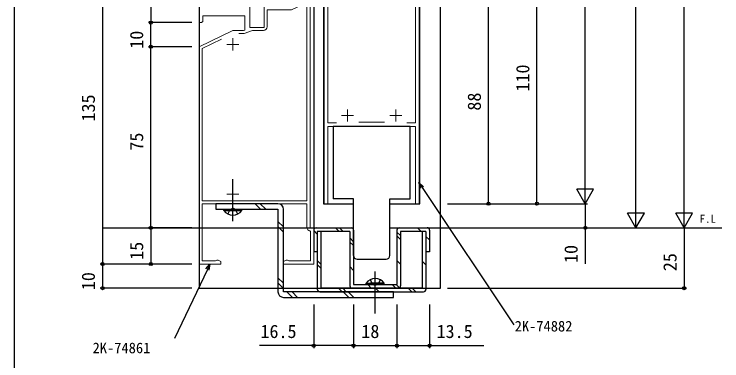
# Model space of a CAD drawing. Units: millimetres, scale not verified. Extents: x -437 to 438, y -681 to 679.
# Drawn here: x -436.7 to -143.5, y -128.5 to 15.1 of the extents above; entities that cross this region are included whole.
import ezdxf
from ezdxf.enums import TextEntityAlignment as Align

# ---------------------------------------------------------------- set-up
doc = ezdxf.new("R2010")
doc.units = ezdxf.units.MM
doc.header["$LTSCALE"] = 4
for name, color, linetype in [('0-1_USER1', 3, 'Continuous'), ('0-3_YKK_12', 2, 'Continuous'), ('0-4_YKK_13', 4, 'Continuous'), ('0-6_YKK_D', 6, 'Continuous'), ('0-7_YKK_ZWAK', 7, 'Continuous')]:
    doc.layers.add(name, color=color, linetype=linetype)
doc.layers.add('0-2_YKK_11', color=7, linetype='Continuous', lineweight=18)
doc.styles.add('ＭＳ ゴシック', font='')
doc.styles.get('ＭＳ ゴシック').set_extended_font_data('MS Gothic')

msp = doc.modelspace()

# ---------------------------------------------------------------- linework, layer by layer
at = {"layer": '0-2_YKK_11'}
for p, q in [((-346.077, 0.1), (-346.077, 5.1)), ((-343.577, 2.6), (-348.577, 2.6)), ((-293.928, -29.605), (-283.226, -29.605)), ((-346.077, -61.9), (-346.077, -56.9)), ((-343.577, -59.4), (-348.577, -59.4))]:
    msp.add_line(p, q, dxfattribs=at)
at = {"layer": '0-2_YKK_11', "color": 2}
for p, q in [((-298.577, -29.405), (-298.577, -24.405)), ((-278.577, -29.405), (-278.577, -24.405)), ((-296.077, -26.905), (-301.077, -26.905)), ((-276.077, -26.905), (-281.077, -26.905))]:
    msp.add_line(p, q, dxfattribs=at)
at = {"layer": '0-2_YKK_11'}
for points in [[(-314.077, -73.4), (-314.077, 46.6)], [(-268.877, 24.595), (-268.877, -63.405), (-270.377, -63.405), (-270.377, -31.405), (-278.119, -31.405), (-278.302, -31.285), (-278.852, -31.285), (-279.035, -31.405), (-288.119, -31.405), (-288.302, -31.285), (-288.852, -31.285), (-289.035, -31.405), (-298.119, -31.405), (-298.302, -31.285), (-298.852, -31.285), (-299.035, -31.405), (-306.777, -31.405), (-306.777, -63.405), (-308.277, -63.405), (-308.277, 24.595)], [(-360.077, 18.1), (-360.077, 11.6), (-359.077, 11.6), (-358.577, 12.1), (-358.577, 14.4), (-341.077, 14.4)], [(-331.877, 9.9), (-331.877, 16.9), (-321.811, 16.9), (-315.84, 19.684), (-315.377, 19.39), (-315.377, -62.2), (-349.872, -62.2), (-342.282, -62.2)], [(-333.077, 18.1), (-333.077, 9.6), (-339.077, 9.6), (-339.077, 18.1)], [(-293.353, 19.795), (-306.777, 19.795), (-306.777, -29.905), (-303.105, -29.905)], [(-274.049, -29.905), (-270.377, -29.905), (-270.377, 19.795), (-283.801, 19.795), (-270.377, 19.795)], [(-341.077, 14.4), (-341.077, 8.515), (-341.669, 8.3), (-346.077, 8.3), (-360.077, 1.6), (-360.077, -88.4), (-351.077, -88.4), (-351.077, -87.42), (-352.203, -86.77), (-352.777, -86.77), (-353.059, -86.968), (-353.247, -87.1), (-358.777, -87.1), (-358.777, -63.4), (-346.537, -63.4), (-346.353, -63.28), (-345.803, -63.28), (-345.62, -63.4), (-315.377, -63.4), (-315.377, -73.2)], [(-343.539, 7.1), (-341.457, 7.1), (-337.886, 8.4), (-333.377, 8.4)], [(-349.872, -62.2), (-358.777, -62.2), (-358.777, 0.892), (-350.723, 4.746)], [(-314.127, -74.679), (-313.877, -74.975), (-313.877, -87.1), (-322.907, -87.1), (-323.095, -86.968), (-323.377, -86.77), (-323.951, -86.77), (-325.077, -87.42), (-325.077, -88.4), (-312.577, -88.4), (-312.577, -73.4), (-314.077, -73.4)]]:
    msp.add_lwpolyline(points, dxfattribs=at)
for centre, start, end in [((-333.377, 9.9), 270.00001, 359.99999), ((-313.877, -73.2), 180.00001, 260.40592)]:
    msp.add_arc(centre, 1.5, start, end, dxfattribs=at)
at = {"layer": '0-3_YKK_12'}
for p, q in [((-360.077, 168.201), (-360.077, -73.4)), ((-312.577, 168.201), (-312.577, -73.4)), ((-308.577, 168.201), (-308.577, -63.405)), ((-268.577, -63.405), (-268.577, 168.201)), ((-308.577, -63.405), (-296.077, -63.405)), ((-281.077, -63.405), (-268.577, -63.405)), ((-400.077, -73.4), (-296.077, -73.4)), ((-360.077, -73.4), (-360.077, -98.4)), ((-281.077, -73.4), (-143.465, -73.4))]:
    msp.add_line(p, q, dxfattribs=at)
msp.add_lwpolyline([(-360.077, -98.4), (-260.077, -98.4), (-260.077, -73.4), (-260.077, 168.201)], dxfattribs=at)
at = {"layer": '0-4_YKK_13'}
for p, q in [((-272.577, -61.4), (-272.577, -31.4)), ((-346.078, -70.7), (-346.078, -53.2)), ((-296.077, -61.4), (-304.577, -61.4)), ((-296.077, -84.9), (-296.077, -61.4)), ((-334.56, -65.7), (-336.86, -63.4)), ((-332.437, -65.7), (-334.737, -63.4)), ((-349.828, -66.209), (-349.828, -65.7)), ((-349.828, -65.7), (-342.328, -65.7)), ((-325.078, -73.058), (-327.378, -70.758)), ((-325.078, -75.181), (-327.378, -72.881)), ((-312.577, -74.4), (-312.577, -83.4)), ((-311.077, -75.996), (-312.577, -74.515)), ((-311.577, -73.4), (-297.077, -73.4)), ((-309.577, -74.9), (-311.077, -74.9)), ((-311.077, -74.9), (-311.077, -98.9)), ((-309.577, -74.9), (-309.577, -98.4)), ((-297.577, -74.9), (-309.577, -74.9)), ((-301.995, -74.9), (-303.595, -73.4)), ((-300.412, -74.9), (-301.833, -73.4)), ((-297.577, -74.9), (-297.577, -97.4)), ((-296.077, -74.4), (-296.077, -96.9)), ((-278.077, -74.4), (-278.077, -96.9)), ((-276.577, -76.619), (-278.077, -75.156)), ((-277.077, -73.4), (-265.577, -73.4)), ((-267.577, -74.9), (-276.577, -74.9)), ((-276.577, -74.9), (-276.577, -97.4)), ((-268.101, -74.9), (-269.582, -73.4)), ((-266.077, -74.9), (-266.077, -98.9)), ((-264.577, -74.4), (-264.577, -83.4)), ((-296.077, -79.158), (-297.577, -77.563)), ((-276.577, -78.304), (-278.077, -76.785)), ((-266.077, -77.002), (-264.577, -78.425)), ((-296.077, -80.765), (-297.577, -79.409)), ((-311.077, -83.4), (-312.577, -83.4)), ((-264.577, -83.4), (-266.077, -83.4)), ((-309.577, -88.396), (-311.077, -86.915)), ((-294.577, -86.4), (-282.577, -86.4)), ((-276.577, -88.498), (-278.077, -86.979)), ((-266.077, -88.692), (-267.577, -87.227)), ((-309.577, -90.181), (-311.077, -88.641)), ((-296.077, -91.036), (-297.577, -89.46)), ((-287.077, -108.909), (-287.077, -91.525)), ((-325.078, -96.393), (-327.378, -94.093)), ((-325.078, -98.516), (-327.378, -96.216)), ((-290.827, -96.391), (-285.077, -96.391)), ((-290.827, -96.9), (-290.827, -96.391)), ((-283.327, -96.391), (-289.077, -96.391)), ((-283.327, -96.9), (-283.327, -96.391)), ((-267.577, -98.4), (-309.577, -98.4)), ((-300.798, -99.9), (-302.298, -98.4)), ((-299.13, -99.9), (-300.557, -98.4)), ((-296.577, -98.4), (-277.577, -98.4)), ((-296.077, -96.9), (-278.077, -96.9)), ((-290.827, -96.9), (-285.077, -96.9)), ((-288.769, -98.4), (-290.149, -96.944)), ((-283.327, -96.9), (-289.077, -96.9)), ((-285.473, -99.933), (-286.987, -98.4)), ((-278.498, -98.4), (-280.037, -96.9)), ((-276.996, -98.214), (-278.351, -96.9)), ((-271.921, -99.9), (-273.402, -98.4)), ((-270.254, -99.9), (-271.735, -98.4)), ((-321.394, -102.2), (-323.694, -99.9)), ((-319.271, -102.2), (-321.571, -99.9)), ((-310.077, -99.9), (-267.077, -99.9)), ((-298.06, -102.2), (-300.36, -99.9)), ((-295.937, -102.2), (-298.237, -99.9))]:
    msp.add_line(p, q, dxfattribs=at)
for points in [[(-272.577, -31.4), (-304.577, -31.4), (-304.577, -61.4)], [(-281.077, -84.9), (-281.077, -61.4), (-272.577, -61.4)], [(-327.378, -63.4), (-353.078, -63.4), (-353.078, -65.7)], [(-353.078, -65.7), (-327.378, -65.7), (-327.378, -99.9)], [(-349.828, -66.209), (-342.328, -66.209), (-342.328, -65.7)], [(-348.128, -67.709), (-347.223, -65.854), (-346.078, -65.245)], [(-344.028, -67.709), (-344.933, -65.854), (-346.078, -65.245)], [(-325.078, -102.2), (-279.578, -102.2), (-279.578, -99.9), (-325.078, -99.9), (-325.078, -65.7)], [(-266.077, -74.9), (-267.577, -74.9), (-267.577, -98.4)], [(-289.127, -94.891), (-288.222, -96.746), (-287.077, -97.355)], [(-285.027, -94.891), (-285.932, -96.746), (-287.077, -97.355)]]:
    msp.add_lwpolyline(points, dxfattribs=at)
for centre, radius, start, end in [((-327.378, -65.7), 2.3, 0, 90), ((-346.078, -63.673), 4.527, 214.06671, 325.93329), ((-311.577, -74.4), 1, 90.01399, 180), ((-297.077, -74.4), 1, 0.00087, 90), ((-277.077, -74.4), 1, 90.01399, 180), ((-265.577, -74.4), 1, 0.00087, 90.01399), ((-294.577, -84.9), 1.5, 180, 270), ((-282.577, -84.9), 1.5, 270, 0), ((-287.077, -98.927), 4.527, 34.06671, 145.93329), ((-310.077, -98.9), 1, 180, 269.98601), ((-296.577, -97.4), 1, 180, 269.98601), ((-277.577, -97.4), 1, 270, 0.00087), ((-267.077, -98.9), 1, 270, 0.00087), ((-325.078, -99.9), 2.3, 180, 270)]:
    msp.add_arc(centre, radius, start, end, dxfattribs=at)
at = {"layer": '0-6_YKK_D'}
for p, q in [((-159.077, -66.4), (-159.077, 556.8)), ((-200.077, -56.405), (-200.077, 295.798)), ((-179.077, -66.4), (-179.077, 285.798)), ((-400.077, 46.6), (-400.077, -88.4)), ((-380.077, 46.6), (-380.077, 11.6)), ((-220.077, -63.405), (-220.077, 46.595)), ((-240.162, -63.405), (-240.162, 24.595)), ((-363.077, 11.6), (-381.077, 11.6)), ((-363.077, 11.6), (-381.077, 11.6)), ((-380.077, 1.6), (-380.077, 11.6)), ((-363.077, 1.6), (-381.077, 1.6)), ((-363.077, 1.6), (-381.077, 1.6)), ((-380.077, -73.4), (-380.077, 1.6)), ((-200.077, -63.405), (-200.077, -51.28)), ((-200.077, -63.405), (-203.577, -57.343)), ((-196.577, -57.343), (-203.577, -57.343)), ((-200.077, -63.405), (-196.577, -57.343)), ((-179.077, -73.4), (-179.077, -61.276)), ((-159.077, -73.4), (-159.077, -61.276)), ((-257.077, -63.405), (-199.077, -63.405)), ((-257.077, -63.405), (-199.077, -63.405)), ((-257.077, -63.405), (-219.077, -63.405)), ((-257.077, -63.405), (-239.162, -63.405)), ((-179.077, -73.4), (-182.577, -67.338)), ((-175.577, -67.338), (-182.577, -67.338)), ((-179.077, -73.4), (-175.577, -67.338)), ((-159.077, -73.4), (-162.577, -67.338)), ((-155.577, -67.338), (-162.577, -67.338)), ((-159.077, -73.4), (-155.577, -67.338)), ((-363.077, -73.4), (-381.077, -73.4)), ((-363.077, -73.4), (-381.077, -73.4)), ((-380.077, -73.4), (-380.077, -88.4)), ((-257.077, -73.4), (-178.077, -73.4)), ((-257.077, -73.4), (-158.077, -73.4)), ((-257.077, -73.4), (-199.077, -73.4)), ((-257.077, -73.4), (-158.077, -73.4)), ((-159.077, -73.4), (-159.077, -98.4)), ((-363.077, -88.4), (-401.077, -88.4)), ((-363.077, -88.4), (-401.077, -88.4)), ((-400.077, -88.4), (-400.077, -98.4)), ((-363.077, -88.4), (-381.077, -88.4)), ((-363.077, -98.4), (-401.077, -98.4)), ((-257.077, -98.4), (-158.077, -98.4)), ((-312.577, -105.2), (-312.577, -123.2)), ((-296.077, -105.2), (-296.077, -123.2)), ((-296.077, -105.2), (-296.077, -123.2)), ((-278.077, -105.2), (-278.077, -123.2)), ((-278.077, -105.2), (-278.077, -123.2)), ((-264.577, -105.2), (-264.577, -123.2)), ((-296.077, -122.2), (-278.077, -122.2))]:
    msp.add_line(p, q, dxfattribs=at)
for points in [[(-268.161, -57.14), (-268.994, -54.69), (-267.048, -56.395)], [(-268.994, -54.69), (-267.605, -56.768), (-229.589, -113.607)], [(-200.077, -63.405), (-200.077, -73.4), (-200.077, -88.325)], [(-355.577, -88.4), (-356.65, -90.658), (-370.25, -119.263)], [(-357.255, -90.37), (-355.577, -88.4), (-356.045, -90.945)], [(-296.077, -122.2), (-312.577, -122.2), (-335.002, -122.2)], [(-278.077, -122.2), (-264.577, -122.2), (-242.152, -122.2)]]:
    msp.add_lwpolyline(points, dxfattribs=at)
for centre in [(-380.077, 11.6), (-380.077, 11.6), (-380.077, 1.6), (-380.077, 1.6), (-240.162, -63.405), (-220.077, -63.405), (-380.077, -73.4), (-380.077, -73.4), (-200.077, -73.4), (-400.077, -88.4), (-400.077, -88.4), (-380.077, -88.4), (-400.077, -98.4), (-159.077, -98.4), (-312.577, -122.2), (-296.077, -122.2), (-296.077, -122.2), (-278.077, -122.2), (-278.077, -122.2), (-264.577, -122.2)]:
    msp.add_circle(centre, 0.637, dxfattribs=at)
at = {"layer": '0-7_YKK_ZWAK'}
msp.add_line((-436.7, 643.8), (-436.7, -681.2), dxfattribs=at)

# ---------------------------------------------------------------- texts
at = {"layer": '0-1_USER1', "style": 'ＭＳ ゴシック'}
msp.add_text('F.L', height=3.299, dxfattribs=at).set_placement((-152.629, -72.294), align=Align.BOTTOM_LEFT)
at = {"layer": '0-6_YKK_D', "style": 'ＭＳ ゴシック'}
for s, p in [('10', (-381.577, 0.762)), ('110', (-221.577, -16.97)), ('135', (-401.577, -29.38)), ('88', (-241.662, -24.859)), ('75', (-381.577, -41.44)), ('15', (-381.577, -86.653)), ('10', (-201.577, -87.976)), ('25', (-160.577, -91.355)), ('10', (-401.577, -99.238))]:
    msp.add_text(s, height=5.499, rotation=90, dxfattribs=at).set_placement(p, align=Align.BOTTOM_LEFT)
for s, height, p in [('16.5', 5.499, (-334.653, -120.7)), ('18', 5.499, (-292.851, -120.7)), ('13.5', 5.499, (-261.678, -120.7)), ('2K-74882', 4.399, (-229.309, -117.659)), ('2K-74861', 4.399, (-404.202, -126.657))]:
    msp.add_text(s, height=height, dxfattribs=at).set_placement(p, align=Align.BOTTOM_LEFT)

doc.saveas('drawing.dxf')
